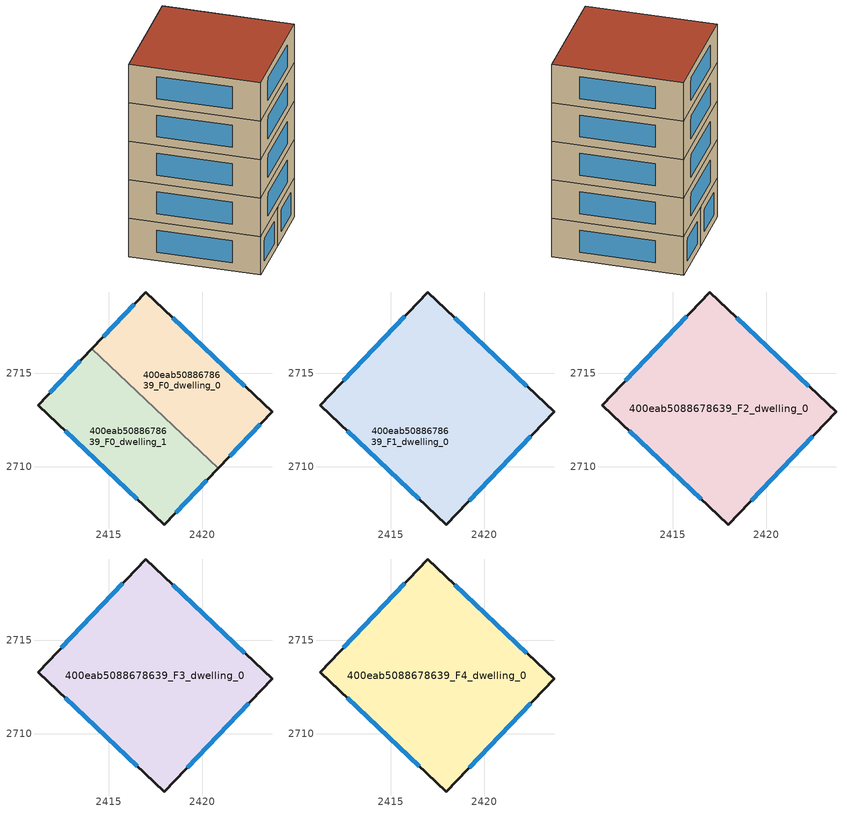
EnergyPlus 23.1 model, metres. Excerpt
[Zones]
400eab5088678639_F0_dwelling_0
 floor ground (EU_floor_Construction): 2423.73,2712.92 2420.84,2709.91 2414.08,2716.31 2416.97,2719.33 z0
 wall outside (EU_wall_Construction): 2420.84,2709.91 2423.73,2712.92 2416.97,2719.33 2414.08,2716.31 z0:3
 wall to 400eab5088678639_F0_dwelling_1 (EU_wall_Construction): 2414.08,2716.31 2420.84,2709.91 z0:3
 window (EU_Window_Construction): 2416.35,2718.68 2414.7,2716.95 / 2422.28,2714.29 2418.41,2717.95 / 2421.46,2710.55 2423.11,2712.27 z0.64:2.36
400eab5088678639_F0_dwelling_1
 floor ground (EU_floor_Construction): 2420.84,2709.91 2417.96,2706.89 2411.2,2713.29 2414.08,2716.31 z0
 wall outside (EU_wall_Construction): 2414.08,2716.31 2411.2,2713.29 2417.96,2706.89 2420.84,2709.91 z0:3
 window (EU_Window_Construction): 2418.58,2707.53 2420.23,2709.26 / 2412.65,2711.92 2416.51,2708.26 / 2413.46,2715.66 2411.82,2713.94 z0.64:2.36
400eab5088678639_F1_dwelling_0
 floor to 400eab5088678639_F0_dwelling_0 (EU_floor_Construction): 2423.73,2712.92 2420.84,2709.91 2414.08,2716.31 2416.97,2719.33 z3
 floor to 400eab5088678639_F0_dwelling_1 (EU_floor_Construction): 2420.84,2709.91 2417.96,2706.89 2411.2,2713.29 2414.08,2716.31 z3
 wall outside (EU_wall_Construction): 2416.97,2719.33 2411.2,2713.29 2417.96,2706.89 2423.73,2712.92 2416.97,2719.33 z3:6
 window (EU_Window_Construction): 2415.73,2718.03 2412.43,2714.59 / 2422.28,2714.29 2418.41,2717.95 / 2419.2,2708.18 2422.49,2711.63 / 2412.65,2711.92 2416.51,2708.26 z3.64:5.36
400eab5088678639_F2_dwelling_0
 floor to 400eab5088678639_F1_dwelling_0 (EU_floor_Construction): 2423.73,2712.92 2417.96,2706.89 2411.2,2713.29 2416.97,2719.33 z6
 wall outside (EU_wall_Construction): 2416.97,2719.33 2411.2,2713.29 2417.96,2706.89 2423.73,2712.92 2416.97,2719.33 z6:9
 window (EU_Window_Construction): 2415.73,2718.03 2412.43,2714.59 / 2422.28,2714.29 2418.41,2717.95 / 2419.2,2708.18 2422.49,2711.63 / 2412.65,2711.92 2416.51,2708.26 z6.64:8.36
400eab5088678639_F3_dwelling_0
 floor to 400eab5088678639_F2_dwelling_0 (EU_floor_Construction): 2423.73,2712.92 2417.96,2706.89 2411.2,2713.29 2416.97,2719.33 z9
 wall outside (EU_wall_Construction): 2416.97,2719.33 2411.2,2713.29 2417.96,2706.89 2423.73,2712.92 2416.97,2719.33 z9:12
 window (EU_Window_Construction): 2415.73,2718.03 2412.43,2714.59 / 2422.28,2714.29 2418.41,2717.95 / 2419.2,2708.18 2422.49,2711.63 / 2412.65,2711.92 2416.51,2708.26 z9.64:11.36
400eab5088678639_F4_dwelling_0
 floor to 400eab5088678639_F3_dwelling_0 (EU_floor_Construction): 2423.73,2712.92 2417.96,2706.89 2411.2,2713.29 2416.97,2719.33 z12
 wall outside (EU_wall_Construction): 2416.97,2719.33 2411.2,2713.29 2417.96,2706.89 2423.73,2712.92 2416.97,2719.33 z12:15
 window (EU_Window_Construction): 2415.73,2718.03 2412.43,2714.59 / 2422.28,2714.29 2418.41,2717.95 / 2419.2,2708.18 2422.49,2711.63 / 2412.65,2711.92 2416.51,2708.26 z12.64:14.36
 roof outside (EU_roof_Construction): 2417.96,2706.89 2423.73,2712.92 2416.97,2719.33 2411.2,2713.29 z15
[Building]
EU S2 Campaign: North Axis=0; Terrain=City; Solar Distribution=FullExterior
[Site:Location]
Yerevan-Zvartnots.Intl.AP: Latitude=40.15; Longitude=44.383; Time Zone=4; Elevation=854
[SizingPeriod:WeatherFileDays]
AnnualSizingPeriod: Begin Month=1; Begin Day of Month=1; End Month=12; End Day of Month=31; Day of Week for Start Day=Monday; Use Weather File Daylight Saving Period=No; Use Weather File Rain and Snow Indicators=No
[MATERIAL]
EU_InternalMass_Material: Roughness=MediumRough; Thickness=0.1; Conductivity=1; Density=1800; Specific Heat=900; Thermal Absorptance=0.9; Solar Absorptance=0.7; Visible Absorptance=0.7
[MATERIAL:NOMASS] Roughness=MediumRough; Thermal Absorptance=0.9; Solar Absorptance=0.7; Visible Absorptance=0.7
Name | Thermal Resistance
EU_wall_NoMass | 1.05043
EU_roof_NoMass | 1.45357
EU_floor_NoMass | 0.478065
[WINDOWMATERIAL:SIMPLEGLAZINGSYSTEM]
EU_Window_SimpleGlazing: UFactor=2.5566; Solar Heat Gain Coefficient=0.75; Visible Transmittance=0.75
[CONSTRUCTION]
EU_wall_Construction: EU_wall_NoMass
EU_roof_Construction: EU_roof_NoMass
EU_floor_Construction: EU_floor_NoMass
EU_Window_Construction: EU_Window_SimpleGlazing
EU_InternalMass_Construction: EU_InternalMass_Material
[ZONE] Type=1; Multiplier=1; Ceiling Height=autocalculate; Floor Area=autocalculate; Part of Total Floor Area=Yes
Name | Volume
400eab5088678639_F0_dwelling_0 | 116.57
400eab5088678639_F1_dwelling_0; 400eab5088678639_F2_dwelling_0; 400eab5088678639_F3_dwelling_0; 400eab5088678639_F4_dwelling_0 | 233.14
400eab5088678639_F0_dwelling_1 | 116.571
[INTERNALMASS] Construction=EU_InternalMass_Construction
Name | Zone or ZoneList | Surface Area
400eab5088678639_F0_dwelling_0_EU_InternalMass | 400eab5088678639_F0_dwelling_0 | 38.8567
400eab5088678639_F0_dwelling_1_EU_InternalMass | 400eab5088678639_F0_dwelling_1 | 38.8567
400eab5088678639_F1_dwelling_0_EU_InternalMass | 400eab5088678639_F1_dwelling_0 | 77.7132
400eab5088678639_F2_dwelling_0_EU_InternalMass | 400eab5088678639_F2_dwelling_0 | 77.7132
400eab5088678639_F3_dwelling_0_EU_InternalMass | 400eab5088678639_F3_dwelling_0 | 77.7132
400eab5088678639_F4_dwelling_0_EU_InternalMass | 400eab5088678639_F4_dwelling_0 | 77.7132
[OTHEREQUIPMENT] Fuel Type=Electricity; Design Level Calculation Method=Watts/Area; Power per Zone Floor Area=1; Fraction Latent=0; Fraction Radiant=0; Fraction Lost=0; Carbon Dioxide Generation Rate=0; EndUse Subcategory=EU_Step8_InternalGains
Name | Zone or ZoneList or Space or SpaceList | Schedule
EU_Step8_InternalGain_400eab5088678639_F0_dwelling_0_f000 | 400eab5088678639_F0_dwelling_0 | EU_Step8_GainSchedule_400eab5088678639_F0_dwelling_0_f000
EU_Step8_InternalGain_400eab5088678639_F0_dwelling_1_f000 | 400eab5088678639_F0_dwelling_1 | EU_Step8_GainSchedule_400eab5088678639_F0_dwelling_1_f000
EU_Step8_InternalGain_400eab5088678639_F1_dwelling_0_f000 | 400eab5088678639_F1_dwelling_0 | EU_Step8_GainSchedule_400eab5088678639_F1_dwelling_0_f000
EU_Step8_InternalGain_400eab5088678639_F2_dwelling_0_f000 | 400eab5088678639_F2_dwelling_0 | EU_Step8_GainSchedule_400eab5088678639_F2_dwelling_0_f000
EU_Step8_InternalGain_400eab5088678639_F3_dwelling_0_f000 | 400eab5088678639_F3_dwelling_0 | EU_Step8_GainSchedule_400eab5088678639_F3_dwelling_0_f000
EU_Step8_InternalGain_400eab5088678639_F4_dwelling_0_f000 | 400eab5088678639_F4_dwelling_0 | EU_Step8_GainSchedule_400eab5088678639_F4_dwelling_0_f000
[ZONEVENTILATION:DESIGNFLOWRATE] Schedule=EU_AlwaysOn; Design Flow Rate Calculation Method=AirChanges/Hour; Air Changes per Hour=0.557805; Ventilation Type=Natural; Fan Pressure Rise=0; Fan Total Efficiency=1; Constant Term Coefficient=1; Temperature Term Coefficient=0; Velocity Term Coefficient=0; Velocity Squared Term Coefficient=0; Minimum Indoor Temperature=-100; Maximum Indoor Temperature=100; Delta Temperature=-100; Minimum Outdoor Temperature=-100; Maximum Outdoor Temperature=100; Maximum Wind Speed=40
Name | Zone or ZoneList or Space or SpaceList
EU_ConstantAir_400eab5088678639_F0_dwelling_0 | 400eab5088678639_F0_dwelling_0
EU_ConstantAir_400eab5088678639_F0_dwelling_1 | 400eab5088678639_F0_dwelling_1
EU_ConstantAir_400eab5088678639_F1_dwelling_0 | 400eab5088678639_F1_dwelling_0
EU_ConstantAir_400eab5088678639_F2_dwelling_0 | 400eab5088678639_F2_dwelling_0
EU_ConstantAir_400eab5088678639_F3_dwelling_0 | 400eab5088678639_F3_dwelling_0
EU_ConstantAir_400eab5088678639_F4_dwelling_0 | 400eab5088678639_F4_dwelling_0
[HVACTEMPLATE:THERMOSTAT] Constant Heating Setpoint=20; Constant Cooling Setpoint=50
EU_HeatOnly_400eab5088678639_F0_dwelling_0; EU_HeatOnly_400eab5088678639_F0_dwelling_1; EU_HeatOnly_400eab5088678639_F1_dwelling_0; EU_HeatOnly_400eab5088678639_F2_dwelling_0; EU_HeatOnly_400eab5088678639_F3_dwelling_0; EU_HeatOnly_400eab5088678639_F4_dwelling_0
[HVACTEMPLATE:ZONE:IDEALLOADSAIRSYSTEM] System Availability Schedule=EU_AlwaysOn; Maximum Heating Supply Air Temperature=50; Minimum Cooling Supply Air Temperature=13; Maximum Heating Supply Air Humidity Ratio=0.0156; Minimum Cooling Supply Air Humidity Ratio=0.0077; Heating Limit=NoLimit; Cooling Limit=NoLimit; Heating Availability Schedule=EU_AlwaysOn; Cooling Availability Schedule=EU_CoolingOff; Dehumidification Control Type=ConstantSensibleHeatRatio; Cooling Sensible Heat Ratio=0.7; Dehumidification Setpoint=60; Humidification Control Type=None; Humidification Setpoint=30; Outdoor Air Method=None; Outdoor Air Flow Rate per Person=0.00944; Outdoor Air Flow Rate per Zone Floor Area=0; Outdoor Air Flow Rate per Zone=0; Demand Controlled Ventilation Type=None; Outdoor Air Economizer Type=NoEconomizer; Heat Recovery Type=None; Sensible Heat Recovery Effectiveness=0.7; Latent Heat Recovery Effectiveness=0.65
Name | Template Thermostat
400eab5088678639_F0_dwelling_0 | EU_HeatOnly_400eab5088678639_F0_dwelling_0
400eab5088678639_F0_dwelling_1 | EU_HeatOnly_400eab5088678639_F0_dwelling_1
400eab5088678639_F1_dwelling_0 | EU_HeatOnly_400eab5088678639_F1_dwelling_0
400eab5088678639_F2_dwelling_0 | EU_HeatOnly_400eab5088678639_F2_dwelling_0
400eab5088678639_F3_dwelling_0 | EU_HeatOnly_400eab5088678639_F3_dwelling_0
400eab5088678639_F4_dwelling_0 | EU_HeatOnly_400eab5088678639_F4_dwelling_0
[SIZING:ZONE] Zone Cooling Design Supply Air Temperature Input Method=SupplyAirTemperature; Zone Cooling Design Supply Air Temperature=13; Zone Heating Design Supply Air Temperature Input Method=SupplyAirTemperature; Zone Heating Design Supply Air Temperature=50; Zone Cooling Design Supply Air Humidity Ratio=0.008; Zone Heating Design Supply Air Humidity Ratio=0.008; Cooling Design Air Flow Method=DesignDay; Cooling Design Air Flow Rate=0; Cooling Minimum Air Flow per Zone Floor Area=0.000762; Cooling Minimum Air Flow=0; Cooling Minimum Air Flow Fraction=0.2; Heating Design Air Flow Method=DesignDay; Heating Design Air Flow Rate=0; Heating Maximum Air Flow per Zone Floor Area=0.002032; Heating Maximum Air Flow=0.141576; Heating Maximum Air Flow Fraction=0.3; Account for Dedicated Outdoor Air System=No; Dedicated Outdoor Air System Control Strategy=NeutralSupplyAir; Dedicated Outdoor Air Low Setpoint Temperature for Design=autosize; Dedicated Outdoor Air High Setpoint Temperature for Design=autosize; Zone Load Sizing Method=Sensible Load Only No Latent Load; Zone Latent Cooling Design Supply Air Humidity Ratio Input Method=HumidityRatioDifference; Zone Cooling Design Supply Air Humidity Ratio Difference=0.005; Zone Latent Heating Design Supply Air Humidity Ratio Input Method=HumidityRatioDifference; Zone Humidification Design Supply Air Humidity Ratio Difference=0.005
400eab5088678639_F0_dwelling_0; 400eab5088678639_F0_dwelling_1; 400eab5088678639_F1_dwelling_0; 400eab5088678639_F2_dwelling_0; 400eab5088678639_F3_dwelling_0; 400eab5088678639_F4_dwelling_0
[SCHEDULE:CONSTANT]
Name | Hourly Value
EU_AlwaysOn | 1
EU_CoolingOff | 0
[SCHEDULE:FILE] Column Number=1; Rows to Skip at Top=0; Number of Hours of Data=8760; Column Separator=Comma; Interpolate to Timestep=No; Minutes per Item=60; Adjust Schedule for Daylight Savings=Yes
Name | File
EU_Step8_GainSchedule_400eab5088678639_F0_dwelling_0_f000 | ../../schedules/400eab5088678639/400eab5088678639_F0_dwelling_0_f000_gain.csv
EU_Step8_GainSchedule_400eab5088678639_F0_dwelling_1_f000 | ../../schedules/400eab5088678639/400eab5088678639_F0_dwelling_1_f000_gain.csv
EU_Step8_GainSchedule_400eab5088678639_F1_dwelling_0_f000 | ../../schedules/400eab5088678639/400eab5088678639_F1_dwelling_0_f000_gain.csv
EU_Step8_GainSchedule_400eab5088678639_F2_dwelling_0_f000 | ../../schedules/400eab5088678639/400eab5088678639_F2_dwelling_0_f000_gain.csv
EU_Step8_GainSchedule_400eab5088678639_F3_dwelling_0_f000 | ../../schedules/400eab5088678639/400eab5088678639_F3_dwelling_0_f000_gain.csv
EU_Step8_GainSchedule_400eab5088678639_F4_dwelling_0_f000 | ../../schedules/400eab5088678639/400eab5088678639_F4_dwelling_0_f000_gain.csv
